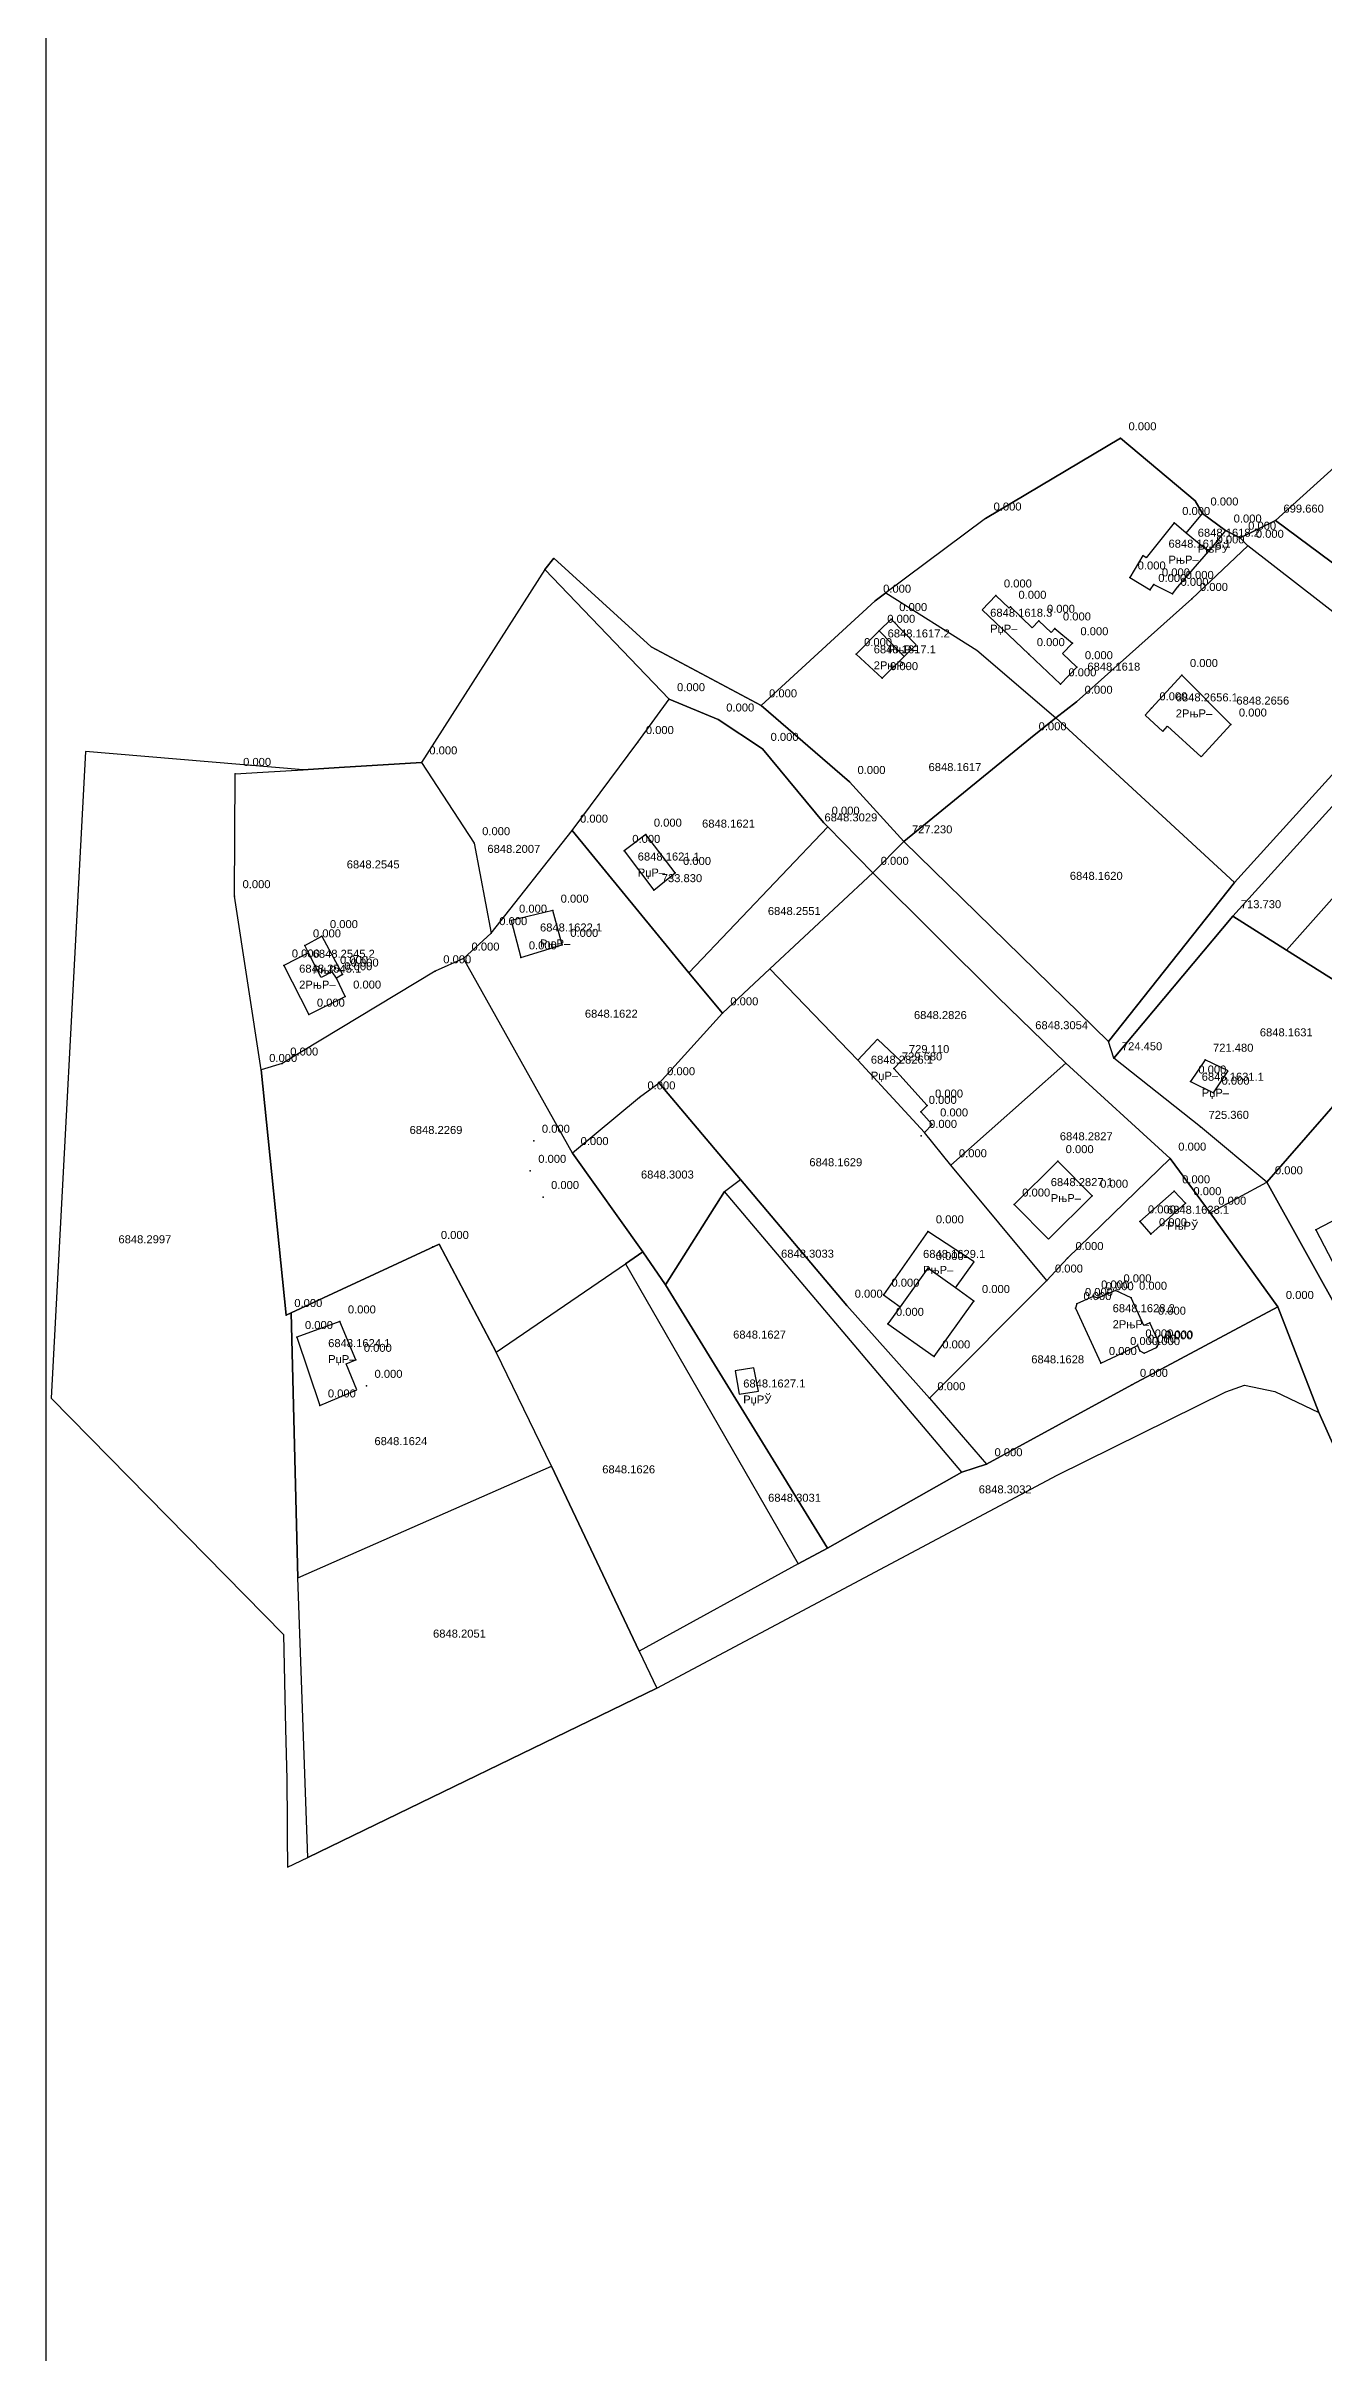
# Model space of a CAD drawing. Header units: metres. Extents: x 8504925 to 8509157, y 4588840 to 4591954.
# Drawn here: x 8505645 to 8505804.6, y 4590909 to 4591197.3 of the extents above; entities that cross this region are included whole.
import ezdxf

# ---------------------------------------------------------------- set-up
doc = ezdxf.new("R2010")
doc.units = ezdxf.units.M
for name, color, linetype in [('cad13', 30, 'Continuous'), ('cad140', 7, 'Continuous'), ('cad144', 7, 'Continuous'), ('cad146', 7, 'Continuous'), ('cad176', 7, 'Continuous'), ('cad22', 7, 'Continuous'), ('cad_cont_1', 30, 'Continuous'), ('cad_cont_2', 7, 'Continuous'), ('cad_cont_3', 7, 'Continuous'), ('points', 1, 'Continuous'), ('texts', 7, 'Continuous')]:
    doc.layers.add(name, color=color, linetype=linetype)
doc.styles.get("Standard").update_dxf_attribs({"font": 'arial.ttf'})

msp = doc.modelspace()

# ---------------------------------------------------------------- linework, layer by layer
msp.add_lwpolyline([(8505645, 4589261), (8505645, 4591954.264)])
at = {"layer": 'cad13'}
for points in [[(8505787.46, 4591136.41), (8505785.95, 4591137.66), (8505782.46, 4591133.32), (8505782.04, 4591133.58), (8505780.39, 4591130.85), (8505782.96, 4591129.29), (8505783.42, 4591129.99), (8505785.74, 4591128.8), (8505786.39, 4591129.67), (8505790.24, 4591134.11)], [(8505787.46, 4591136.41), (8505789.48, 4591138.85)], [(8505790.24, 4591134.11), (8505787.46, 4591136.41)], [(8505792.38, 4591136.72), (8505790.24, 4591134.11)], [(8505767.78, 4591121.27), (8505761.96, 4591126.81), (8505763.67, 4591128.6), (8505765.32, 4591127.02), (8505765.49, 4591127.19), (8505768.22, 4591124.57), (8505769.05, 4591125.44), (8505770.56, 4591123.99), (8505771.05, 4591124.48), (8505773.23, 4591122.63), (8505772, 4591121.36), (8505773.79, 4591119.64), (8505771.73, 4591117.5), (8505767.78, 4591121.27)], [(8505752.22, 4591120.98), (8505749.45, 4591118.27), (8505746.2, 4591121.27), (8505749.1, 4591124.19)], [(8505752.22, 4591120.98), (8505753.72, 4591122.44), (8505750.59, 4591125.65), (8505749.1, 4591124.19)], [(8505749.1, 4591124.19), (8505752.22, 4591120.98)], [(8505793.03, 4591112.47), (8505786.92, 4591118.66), (8505783.1, 4591114.5), (8505782.31, 4591113.65), (8505784.51, 4591111.62), (8505785.12, 4591112.28), (8505789.31, 4591108.43), (8505793.03, 4591112.47)], [(8505720.92, 4591091.77), (8505723.58, 4591093.92), (8505719.93, 4591098.71), (8505717.24, 4591096.68), (8505720.92, 4591091.77)], [(8505704.31, 4591083.37), (8505709.49, 4591084.93), (8505708.29, 4591089.21), (8505703.09, 4591087.96), (8505704.31, 4591083.37)], [(8505677.8, 4591083.95), (8505677.34, 4591084.87), (8505679.46, 4591086.03), (8505682.05, 4591081.22), (8505681.26, 4591080.76)], [(8505677.8, 4591083.95), (8505674.69, 4591082.36), (8505677.83, 4591076.21), (8505682.36, 4591078.47), (8505681.26, 4591080.76)], [(8505681.26, 4591080.76), (8505680.72, 4591081.55), (8505679.38, 4591080.87), (8505677.8, 4591083.95)], [(8505746.41, 4591070.54), (8505748.88, 4591073.14), (8505751.8, 4591070.41), (8505750.92, 4591069.49), (8505755.07, 4591064.85), (8505754.28, 4591064.06), (8505755.7, 4591062.49), (8505754.74, 4591061.5)], [(8505790.87, 4591066.46), (8505792.69, 4591069.17), (8505789.8, 4591070.58), (8505787.97, 4591067.86), (8505790.87, 4591066.46)], [(8505765.96, 4591052.48), (8505771.39, 4591057.9), (8505775.7, 4591053.58), (8505770.26, 4591048.16), (8505765.96, 4591052.48)], [(8505783.05, 4591048.77), (8505787.35, 4591052.65), (8505785.94, 4591054.13), (8505781.67, 4591050.37), (8505783.05, 4591048.77)], [(8505808.18, 4591051.69), (8505803.65, 4591049.3), (8505807.24, 4591042.45), (8505811.91, 4591044.85)], [(8505758.64, 4591042.05), (8505760.97, 4591045.3), (8505755.17, 4591049.13), (8505749.62, 4591041.21), (8505751.71, 4591039.71), (8505750.18, 4591037.57), (8505755.97, 4591033.5), (8505760.93, 4591040.42), (8505758.64, 4591042.05)], [(8505781.35, 4591034.87), (8505781.67, 4591034.21), (8505782.18, 4591033.91), (8505783.75, 4591034.63), (8505784.08, 4591035.16), (8505782.92, 4591037.71), (8505782.16, 4591037.36), (8505780.56, 4591040.83), (8505778.61, 4591041.75), (8505776.39, 4591040.77), (8505775.82, 4591040.99), (8505773.8, 4591040.05), (8505773.61, 4591039.54), (8505776.79, 4591032.67), (8505779.44, 4591033.92), (8505781.35, 4591034.87)], [(8505679.2, 4591027.37), (8505683.81, 4591029.33), (8505682.47, 4591032.58), (8505683.69, 4591033.07), (8505681.7, 4591037.87), (8505676.34, 4591035.92), (8505679.2, 4591027.37)], [(8505731.61, 4591028.77), (8505734.02, 4591029.17), (8505733.42, 4591032.09), (8505731.1, 4591031.69), (8505731.61, 4591028.77)]]:
    msp.add_lwpolyline(points, dxfattribs=at)
at = {"layer": 'cad140'}
for points in [[(8505779.24, 4591148.25), (8505788.59, 4591140.44), (8505789.48, 4591138.85)], [(8505792.38, 4591136.72), (8505794.19, 4591135.82)], [(8505794.19, 4591135.82), (8505795.15, 4591134.81)], [(8505668.61, 4591106.3), (8505672.076, 4591106.514)], [(8505672.076, 4591106.514), (8505677.111, 4591106.826)], [(8505677.111, 4591106.826), (8505681.626, 4591107.106)], [(8505681.626, 4591107.106), (8505691.88, 4591107.74)], [(8505691.88, 4591107.74), (8505698.48, 4591097.64), (8505700.62, 4591086.4)], [(8505807.23, 4591037.82), (8505797.53, 4591055.26)]]:
    msp.add_lwpolyline(points, dxfattribs=at)
at = {"layer": 'cad144'}
for points in [[(8505798.6, 4591137.96), (8505815.05, 4591152.85)], [(8505762.38, 4591138.22), (8505779.24, 4591148.25)], [(8505762.38, 4591138.22), (8505749.9, 4591128.94)], [(8505822.42, 4591120.31), (8505809.75, 4591129.67), (8505798.6, 4591137.96)], [(8505795.15, 4591134.81), (8505788.17, 4591128.17)], [(8505749.9, 4591128.94), (8505748.58, 4591127.95)], [(8505734.33, 4591114.87), (8505748.58, 4591127.95)], [(8505788.17, 4591128.17), (8505773.76, 4591115.32), (8505771.17, 4591113.3)], [(8505710.71, 4591099.21), (8505718.93, 4591110.28), (8505722.83, 4591115.64)], [(8505722.83, 4591115.64), (8505728.98, 4591113.1)], [(8505752.18, 4591097.87), (8505745.38, 4591105.29), (8505734.33, 4591114.87)], [(8505793.27, 4591088.52), (8505818.83, 4591116.78)], [(8505728.98, 4591113.1), (8505734.52, 4591109.43)], [(8505771.17, 4591113.3), (8505768.01, 4591110.75), (8505752.18, 4591097.87)], [(8505734.52, 4591109.43), (8505742.15, 4591100.21), (8505742.663, 4591099.666)], [(8505668.54, 4591091.02), (8505668.61, 4591106.3)], [(8505700.62, 4591086.4), (8505710.71, 4591099.21)], [(8505725.315, 4591081.451), (8505710.71, 4591099.21)], [(8505742.663, 4591099.666), (8505748.28, 4591093.94)], [(8505735.426, 4591081.93), (8505748.28, 4591093.94)], [(8505671.87, 4591069.3), (8505668.54, 4591091.02)], [(8505778.41, 4591070.76), (8505793.27, 4591088.52)], [(8505799.974, 4591084.274), (8505793.27, 4591088.52)], [(8505700.62, 4591086.4), (8505697.15, 4591083.22)], [(8505697.15, 4591083.22), (8505693.62, 4591081.63)], [(8505710.78, 4591058.91), (8505697.15, 4591083.22)], [(8505814.71, 4591074.96), (8505799.974, 4591084.274)], [(8505693.62, 4591081.63), (8505674.5, 4591070.1)], [(8505729.49, 4591076.38), (8505725.315, 4591081.451)], [(8505729.49, 4591076.38), (8505735.426, 4591081.93)], [(8505729.49, 4591076.38), (8505721.59, 4591067.64)], [(8505797.53, 4591055.26), (8505814.71, 4591074.96)], [(8505674.5, 4591070.1), (8505671.87, 4591069.3)], [(8505675.61, 4591038.94), (8505675.01, 4591038.67), (8505671.87, 4591069.3)], [(8505758.05, 4591057.39), (8505772.39, 4591070.15)], [(8505772.39, 4591070.15), (8505785.46, 4591058.22)], [(8505797.53, 4591055.26), (8505789.24, 4591062.19), (8505778.41, 4591070.76)], [(8505721.59, 4591067.64), (8505719.13, 4591065.87), (8505710.78, 4591058.91)], [(8505721.59, 4591067.64), (8505731.739, 4591055.598)], [(8505770.05, 4591042.98), (8505758.05, 4591057.39)], [(8505785.46, 4591058.22), (8505772.62, 4591045.79), (8505770.05, 4591042.98)], [(8505785.46, 4591058.22), (8505790.46, 4591051.46)], [(8505745.03, 4591039.84), (8505731.739, 4591055.598)], [(8505790.46, 4591051.46), (8505798.9, 4591039.68)], [(8505694.092, 4591047.534), (8505675.61, 4591038.94)], [(8505755.36, 4591028.27), (8505770.05, 4591042.98)], [(8505755.36, 4591028.27), (8505745.03, 4591039.84)], [(8505798.9, 4591039.68), (8505780.67, 4591029.94), (8505762.5, 4591020.02)], [(8505755.36, 4591028.27), (8505762.5, 4591020.02)]]:
    msp.add_lwpolyline(points, dxfattribs=at)
at = {"layer": 'cad146'}
for points in [[(8505793.5, 4591092.71), (8505816.56, 4591118.18), (8505795.15, 4591134.81)], [(8505722.83, 4591115.64), (8505707.3, 4591131.86)], [(8505749.9, 4591128.94), (8505761.28, 4591121.78), (8505771.17, 4591113.3)], [(8505793.5, 4591092.71), (8505771.17, 4591113.3)], [(8505824.674, 4591112.069), (8505799.974, 4591084.274)], [(8505742.663, 4591099.666), (8505725.315, 4591081.451)], [(8505752.18, 4591097.87), (8505748.28, 4591093.94)], [(8505777.76, 4591072.84), (8505752.18, 4591097.87)], [(8505748.28, 4591093.94), (8505763.91, 4591078.38), (8505772.39, 4591070.15)], [(8505777.76, 4591072.84), (8505793.5, 4591092.71)], [(8505746.41, 4591070.54), (8505735.426, 4591081.93)], [(8505778.41, 4591070.76), (8505777.76, 4591072.84)], [(8505754.74, 4591061.5), (8505746.41, 4591070.54)], [(8505758.05, 4591057.39), (8505754.74, 4591061.5)], [(8505719.56, 4591046.58), (8505710.78, 4591058.91)], [(8505722.38, 4591042.45), (8505729.75, 4591054.1)], [(8505729.75, 4591054.1), (8505731.739, 4591055.598)], [(8505759.42, 4591019.01), (8505729.75, 4591054.1)], [(8505790.46, 4591051.46), (8505797.53, 4591055.26)], [(8505694.092, 4591047.534), (8505701.25, 4591034.03)], [(8505717.39, 4591045.06), (8505719.56, 4591046.58)], [(8505719.56, 4591046.58), (8505722.38, 4591042.45)], [(8505701.25, 4591034.03), (8505717.39, 4591045.06)], [(8505717.39, 4591045.06), (8505738.96, 4591007.58)], [(8505722.38, 4591042.45), (8505742.64, 4591009.54)], [(8505798.9, 4591039.68), (8505804.03, 4591026.49)], [(8505676.45, 4591005.81), (8505675.61, 4591038.94)], [(8505708.13, 4591019.76), (8505701.25, 4591034.03)], [(8505676.45, 4591005.81), (8505708.13, 4591019.76)], [(8505708.13, 4591019.76), (8505719.09, 4590996.65)], [(8505759.42, 4591019.01), (8505762.5, 4591020.02)], [(8505742.64, 4591009.54), (8505759.42, 4591019.01)], [(8505742.64, 4591009.54), (8505738.96, 4591007.58)], [(8505677.7, 4590970.89), (8505676.45, 4591005.81)], [(8505738.96, 4591007.58), (8505719.09, 4590996.65)], [(8505719.09, 4590996.65), (8505721.3, 4590992.05)]]:
    msp.add_lwpolyline(points, dxfattribs=at)
at = {"layer": 'cad176'}
for points in [[(8505792.38, 4591136.72), (8505789.48, 4591138.85)], [(8505798.6, 4591137.96), (8505794.19, 4591135.82)], [(8505707.3, 4591131.86), (8505691.88, 4591107.74)], [(8505734.33, 4591114.87), (8505720.6, 4591122.19), (8505708.44, 4591133.28), (8505707.3, 4591131.86)], [(8505677.111, 4591106.826), (8505649.9, 4591109.111), (8505645.643, 4591028.268), (8505674.658, 4590998.752), (8505674.892, 4590986.931), (8505675.064, 4590980.65), (8505675.119, 4590975.291), (8505675.135, 4590973.525), (8505675.163, 4590969.659), (8505677.7, 4590970.89)], [(8505721.3, 4590992.05), (8505771.34, 4591018.66), (8505792.42, 4591029.05), (8505794.74, 4591029.9), (8505798.53, 4591029.13), (8505804.03, 4591026.49)], [(8505804.03, 4591026.49), (8505817.1, 4590997.19), (8505821.29, 4590982.35), (8505830.3, 4590959.36), (8505833.09, 4590942.63), (8505835.56, 4590929.31), (8505830.74, 4590928.71), (8505831.13, 4590920.88), (8505814.98, 4590900.11), (8505804.75, 4590886.41), (8505794.15, 4590863.86), (8505789.97, 4590855.31), (8505752.54, 4590842.8)], [(8505677.7, 4590970.89), (8505721.3, 4590992.05)]]:
    msp.add_lwpolyline(points, dxfattribs=at)
at = {"layer": 'cad22'}
msp.add_lwpolyline([(8505758.64, 4591042.05), (8505755.16, 4591044.54), (8505751.71, 4591039.71)], dxfattribs=at)
at = {"layer": 'cad_cont_1'}
for points in [[(8505790.24, 4591134.11), (8505787.46, 4591136.41), (8505787.46, 4591136.41), (8505785.95, 4591137.66), (8505782.46, 4591133.32), (8505782.04, 4591133.58), (8505780.39, 4591130.85), (8505782.96, 4591129.29), (8505783.42, 4591129.99), (8505785.74, 4591128.8), (8505786.39, 4591129.67), (8505790.24, 4591134.11)], [(8505790.24, 4591134.11), (8505787.46, 4591136.41), (8505787.46, 4591136.41), (8505789.48, 4591138.85), (8505789.48, 4591138.85), (8505792.38, 4591136.72), (8505792.38, 4591136.72), (8505790.24, 4591134.11)], [(8505767.78, 4591121.27), (8505761.96, 4591126.81), (8505763.67, 4591128.6), (8505765.32, 4591127.02), (8505765.49, 4591127.19), (8505768.22, 4591124.57), (8505769.05, 4591125.44), (8505770.56, 4591123.99), (8505771.05, 4591124.48), (8505773.23, 4591122.63), (8505772, 4591121.36), (8505773.79, 4591119.64), (8505771.73, 4591117.5), (8505767.78, 4591121.27)], [(8505749.1, 4591124.19), (8505752.22, 4591120.98), (8505752.22, 4591120.98), (8505749.45, 4591118.27), (8505746.2, 4591121.27), (8505749.1, 4591124.19)], [(8505749.1, 4591124.19), (8505752.22, 4591120.98), (8505752.22, 4591120.98), (8505753.72, 4591122.44), (8505750.59, 4591125.65), (8505749.1, 4591124.19)], [(8505793.03, 4591112.47), (8505786.92, 4591118.66), (8505783.1, 4591114.5), (8505782.31, 4591113.65), (8505784.51, 4591111.62), (8505785.12, 4591112.28), (8505789.31, 4591108.43), (8505793.03, 4591112.47)], [(8505720.92, 4591091.77), (8505723.58, 4591093.92), (8505719.93, 4591098.71), (8505717.24, 4591096.68), (8505720.92, 4591091.77)], [(8505704.31, 4591083.37), (8505709.49, 4591084.93), (8505708.29, 4591089.21), (8505703.09, 4591087.96), (8505704.31, 4591083.37)], [(8505681.26, 4591080.76), (8505680.72, 4591081.55), (8505679.38, 4591080.87), (8505677.8, 4591083.95), (8505677.8, 4591083.95), (8505677.34, 4591084.87), (8505679.46, 4591086.03), (8505682.05, 4591081.22), (8505681.26, 4591080.76)], [(8505681.26, 4591080.76), (8505680.72, 4591081.55), (8505679.38, 4591080.87), (8505677.8, 4591083.95), (8505677.8, 4591083.95), (8505674.69, 4591082.36), (8505677.83, 4591076.21), (8505682.36, 4591078.47), (8505681.26, 4591080.76)], [(8505754.74, 4591061.5), (8505746.41, 4591070.54), (8505746.41, 4591070.54), (8505748.88, 4591073.14), (8505751.8, 4591070.41), (8505750.92, 4591069.49), (8505755.07, 4591064.85), (8505754.28, 4591064.06), (8505755.7, 4591062.49), (8505754.74, 4591061.5)], [(8505790.87, 4591066.46), (8505792.69, 4591069.17), (8505789.8, 4591070.58), (8505787.97, 4591067.86), (8505790.87, 4591066.46)], [(8505765.96, 4591052.48), (8505771.39, 4591057.9), (8505775.7, 4591053.58), (8505770.26, 4591048.16), (8505765.96, 4591052.48)], [(8505783.05, 4591048.77), (8505787.35, 4591052.65), (8505785.94, 4591054.13), (8505781.67, 4591050.37), (8505783.05, 4591048.77)], [(8505811.91, 4591044.85), (8505808.18, 4591051.69), (8505808.18, 4591051.69), (8505803.65, 4591049.3), (8505807.24, 4591042.45), (8505811.91, 4591044.85)], [(8505758.64, 4591042.05), (8505760.97, 4591045.3), (8505755.17, 4591049.13), (8505749.62, 4591041.21), (8505751.71, 4591039.71), (8505750.18, 4591037.57), (8505755.97, 4591033.5), (8505760.93, 4591040.42), (8505758.64, 4591042.05)], [(8505781.35, 4591034.87), (8505781.67, 4591034.21), (8505782.18, 4591033.91), (8505783.75, 4591034.63), (8505784.08, 4591035.16), (8505782.92, 4591037.71), (8505782.16, 4591037.36), (8505780.56, 4591040.83), (8505778.61, 4591041.75), (8505776.39, 4591040.77), (8505775.82, 4591040.99), (8505773.8, 4591040.05), (8505773.61, 4591039.54), (8505776.79, 4591032.67), (8505779.44, 4591033.92), (8505781.35, 4591034.87)], [(8505679.2, 4591027.37), (8505683.81, 4591029.33), (8505682.47, 4591032.58), (8505683.69, 4591033.07), (8505681.7, 4591037.87), (8505676.34, 4591035.92), (8505679.2, 4591027.37)], [(8505731.61, 4591028.77), (8505734.02, 4591029.17), (8505733.42, 4591032.09), (8505731.1, 4591031.69), (8505731.61, 4591028.77)]]:
    msp.add_lwpolyline(points, dxfattribs=at)
at = {"layer": 'cad_cont_2'}
for points in [[(8505822.42, 4591120.31), (8505809.75, 4591129.67), (8505798.6, 4591137.96), (8505798.6, 4591137.96), (8505815.05, 4591152.85), (8505815.05, 4591152.85), (8505839.69, 4591133.16), (8505839.69, 4591133.16), (8505836.56, 4591130.91), (8505822.42, 4591120.31)], [(8505762.38, 4591138.22), (8505749.9, 4591128.94), (8505749.9, 4591128.94), (8505761.28, 4591121.78), (8505771.17, 4591113.3), (8505771.17, 4591113.3), (8505773.76, 4591115.32), (8505788.17, 4591128.17), (8505788.17, 4591128.17), (8505795.15, 4591134.81), (8505795.15, 4591134.81), (8505794.19, 4591135.82), (8505794.19, 4591135.82), (8505792.38, 4591136.72), (8505792.38, 4591136.72), (8505789.48, 4591138.85), (8505789.48, 4591138.85), (8505788.59, 4591140.44), (8505779.24, 4591148.25), (8505779.24, 4591148.25), (8505762.38, 4591138.22)], [(8505777.76, 4591072.84), (8505793.5, 4591092.71), (8505793.5, 4591092.71), (8505816.56, 4591118.18), (8505795.15, 4591134.81), (8505795.15, 4591134.81), (8505794.19, 4591135.82), (8505794.19, 4591135.82), (8505798.6, 4591137.96), (8505798.6, 4591137.96), (8505809.75, 4591129.67)], [(8505788.17, 4591128.17), (8505773.76, 4591115.32), (8505771.17, 4591113.3), (8505771.17, 4591113.3), (8505793.5, 4591092.71), (8505793.5, 4591092.71), (8505816.56, 4591118.18), (8505795.15, 4591134.81), (8505795.15, 4591134.81), (8505788.17, 4591128.17)], [(8505691.88, 4591107.74), (8505698.48, 4591097.64), (8505700.62, 4591086.4), (8505700.62, 4591086.4), (8505710.71, 4591099.21), (8505710.71, 4591099.21), (8505718.93, 4591110.28), (8505722.83, 4591115.64), (8505722.83, 4591115.64), (8505707.3, 4591131.86), (8505707.3, 4591131.86), (8505691.88, 4591107.74)], [(8505722.83, 4591115.64), (8505707.3, 4591131.86), (8505707.3, 4591131.86), (8505708.44, 4591133.28), (8505720.6, 4591122.19), (8505734.33, 4591114.87), (8505734.33, 4591114.87), (8505745.38, 4591105.29), (8505752.18, 4591097.87), (8505752.18, 4591097.87), (8505748.28, 4591093.94), (8505748.28, 4591093.94), (8505742.663, 4591099.666), (8505742.663, 4591099.666), (8505742.15, 4591100.21), (8505734.52, 4591109.43), (8505734.52, 4591109.43), (8505728.98, 4591113.1), (8505728.98, 4591113.1), (8505722.83, 4591115.64)], [(8505734.33, 4591114.87), (8505748.58, 4591127.95), (8505748.58, 4591127.95), (8505749.9, 4591128.94), (8505749.9, 4591128.94), (8505761.28, 4591121.78), (8505771.17, 4591113.3), (8505771.17, 4591113.3), (8505768.01, 4591110.75), (8505752.18, 4591097.87), (8505752.18, 4591097.87), (8505745.38, 4591105.29), (8505734.33, 4591114.87)], [(8505725.315, 4591081.451), (8505710.71, 4591099.21), (8505710.71, 4591099.21), (8505718.93, 4591110.28), (8505722.83, 4591115.64), (8505722.83, 4591115.64), (8505728.98, 4591113.1), (8505728.98, 4591113.1), (8505734.52, 4591109.43), (8505734.52, 4591109.43), (8505742.15, 4591100.21), (8505742.663, 4591099.666), (8505742.663, 4591099.666), (8505725.315, 4591081.451)], [(8505818.83, 4591116.78), (8505793.27, 4591088.52), (8505793.27, 4591088.52), (8505778.41, 4591070.76), (8505778.41, 4591070.76), (8505777.76, 4591072.84)], [(8505793.27, 4591088.52), (8505818.83, 4591116.78), (8505818.83, 4591116.78), (8505824.674, 4591112.069), (8505824.674, 4591112.069), (8505799.974, 4591084.274), (8505799.974, 4591084.274), (8505793.27, 4591088.52)], [(8505777.76, 4591072.84), (8505752.18, 4591097.87), (8505752.18, 4591097.87), (8505768.01, 4591110.75), (8505771.17, 4591113.3), (8505771.17, 4591113.3), (8505793.5, 4591092.71), (8505793.5, 4591092.71), (8505777.76, 4591072.84)], [(8505824.674, 4591112.069), (8505799.974, 4591084.274), (8505799.974, 4591084.274), (8505814.71, 4591074.96), (8505814.71, 4591074.96), (8505836.3, 4591096.39), (8505836.3, 4591096.39), (8505832.07, 4591103.71), (8505826.92, 4591110.27), (8505826.92, 4591110.27), (8505824.674, 4591112.069)], [(8505677.111, 4591106.826), (8505649.9, 4591109.111), (8505645.643, 4591028.268), (8505674.658, 4590998.752), (8505674.892, 4590986.931), (8505675.064, 4590980.65), (8505675.119, 4590975.291), (8505675.135, 4590973.525), (8505675.163, 4590969.659), (8505677.7, 4590970.89), (8505677.7, 4590970.89), (8505676.45, 4591005.81), (8505676.45, 4591005.81), (8505675.61, 4591038.94), (8505675.61, 4591038.94), (8505675.01, 4591038.67), (8505671.87, 4591069.3), (8505671.87, 4591069.3), (8505668.54, 4591091.02), (8505668.54, 4591091.02), (8505668.61, 4591106.3), (8505668.61, 4591106.3), (8505672.076, 4591106.514), (8505672.076, 4591106.514), (8505677.111, 4591106.826)], [(8505668.54, 4591091.02), (8505668.61, 4591106.3), (8505668.61, 4591106.3), (8505672.076, 4591106.514), (8505672.076, 4591106.514), (8505677.111, 4591106.826), (8505677.111, 4591106.826), (8505681.626, 4591107.106), (8505681.626, 4591107.106), (8505691.88, 4591107.74), (8505691.88, 4591107.74), (8505698.48, 4591097.64), (8505700.62, 4591086.4), (8505700.62, 4591086.4), (8505697.15, 4591083.22), (8505697.15, 4591083.22), (8505693.62, 4591081.63), (8505693.62, 4591081.63), (8505674.5, 4591070.1), (8505674.5, 4591070.1), (8505671.87, 4591069.3), (8505671.87, 4591069.3), (8505668.54, 4591091.02)], [(8505710.78, 4591058.91), (8505697.15, 4591083.22), (8505697.15, 4591083.22), (8505700.62, 4591086.4), (8505700.62, 4591086.4), (8505710.71, 4591099.21), (8505710.71, 4591099.21), (8505725.315, 4591081.451), (8505725.315, 4591081.451), (8505729.49, 4591076.38), (8505729.49, 4591076.38), (8505721.59, 4591067.64), (8505721.59, 4591067.64), (8505719.13, 4591065.87), (8505710.78, 4591058.91)], [(8505742.663, 4591099.666), (8505725.315, 4591081.451), (8505725.315, 4591081.451), (8505729.49, 4591076.38), (8505729.49, 4591076.38), (8505735.426, 4591081.93), (8505735.426, 4591081.93), (8505748.28, 4591093.94), (8505748.28, 4591093.94), (8505742.663, 4591099.666)], [(8505748.28, 4591093.94), (8505763.91, 4591078.38), (8505772.39, 4591070.15), (8505772.39, 4591070.15), (8505785.46, 4591058.22), (8505785.46, 4591058.22), (8505790.46, 4591051.46), (8505790.46, 4591051.46), (8505797.53, 4591055.26), (8505797.53, 4591055.26), (8505789.24, 4591062.19), (8505778.41, 4591070.76), (8505778.41, 4591070.76), (8505777.76, 4591072.84), (8505777.76, 4591072.84), (8505752.18, 4591097.87), (8505752.18, 4591097.87), (8505748.28, 4591093.94)], [(8505746.41, 4591070.54), (8505735.426, 4591081.93), (8505735.426, 4591081.93), (8505748.28, 4591093.94), (8505748.28, 4591093.94), (8505763.91, 4591078.38), (8505772.39, 4591070.15), (8505772.39, 4591070.15), (8505758.05, 4591057.39), (8505758.05, 4591057.39), (8505754.74, 4591061.5), (8505754.74, 4591061.5), (8505746.41, 4591070.54)], [(8505778.41, 4591070.76), (8505793.27, 4591088.52), (8505793.27, 4591088.52), (8505799.974, 4591084.274), (8505799.974, 4591084.274), (8505814.71, 4591074.96), (8505814.71, 4591074.96), (8505797.53, 4591055.26), (8505797.53, 4591055.26), (8505789.24, 4591062.19), (8505778.41, 4591070.76)], [(8505674.5, 4591070.1), (8505671.87, 4591069.3), (8505671.87, 4591069.3), (8505675.01, 4591038.67), (8505675.61, 4591038.94), (8505675.61, 4591038.94), (8505694.092, 4591047.534), (8505694.092, 4591047.534), (8505701.25, 4591034.03), (8505701.25, 4591034.03), (8505717.39, 4591045.06), (8505717.39, 4591045.06), (8505719.56, 4591046.58), (8505719.56, 4591046.58), (8505710.78, 4591058.91), (8505710.78, 4591058.91), (8505697.15, 4591083.22), (8505697.15, 4591083.22), (8505693.62, 4591081.63), (8505693.62, 4591081.63), (8505674.5, 4591070.1)], [(8505721.59, 4591067.64), (8505731.739, 4591055.598), (8505731.739, 4591055.598), (8505745.03, 4591039.84), (8505745.03, 4591039.84), (8505755.36, 4591028.27), (8505755.36, 4591028.27), (8505770.05, 4591042.98), (8505770.05, 4591042.98), (8505758.05, 4591057.39), (8505758.05, 4591057.39), (8505754.74, 4591061.5), (8505754.74, 4591061.5), (8505746.41, 4591070.54), (8505746.41, 4591070.54), (8505735.426, 4591081.93), (8505735.426, 4591081.93), (8505729.49, 4591076.38), (8505729.49, 4591076.38), (8505721.59, 4591067.64)], [(8505797.53, 4591055.26), (8505814.71, 4591074.96), (8505814.71, 4591074.96), (8505832.479, 4591056.104), (8505832.479, 4591056.104), (8505824.62, 4591048.44), (8505807.23, 4591037.82), (8505807.23, 4591037.82), (8505797.53, 4591055.26)], [(8505758.05, 4591057.39), (8505772.39, 4591070.15), (8505772.39, 4591070.15), (8505785.46, 4591058.22), (8505785.46, 4591058.22), (8505772.62, 4591045.79), (8505770.05, 4591042.98), (8505770.05, 4591042.98), (8505758.05, 4591057.39)], [(8505721.59, 4591067.64), (8505719.13, 4591065.87), (8505710.78, 4591058.91), (8505710.78, 4591058.91), (8505719.56, 4591046.58), (8505719.56, 4591046.58), (8505722.38, 4591042.45), (8505722.38, 4591042.45), (8505729.75, 4591054.1), (8505729.75, 4591054.1), (8505731.739, 4591055.598), (8505731.739, 4591055.598), (8505721.59, 4591067.64)], [(8505755.36, 4591028.27), (8505762.5, 4591020.02), (8505762.5, 4591020.02), (8505780.67, 4591029.94), (8505798.9, 4591039.68), (8505798.9, 4591039.68), (8505790.46, 4591051.46), (8505790.46, 4591051.46), (8505785.46, 4591058.22), (8505785.46, 4591058.22), (8505772.62, 4591045.79), (8505770.05, 4591042.98), (8505770.05, 4591042.98), (8505755.36, 4591028.27)], [(8505722.38, 4591042.45), (8505742.64, 4591009.54), (8505742.64, 4591009.54), (8505759.42, 4591019.01), (8505759.42, 4591019.01), (8505729.75, 4591054.1), (8505729.75, 4591054.1), (8505722.38, 4591042.45)], [(8505759.42, 4591019.01), (8505729.75, 4591054.1), (8505729.75, 4591054.1), (8505731.739, 4591055.598), (8505731.739, 4591055.598), (8505745.03, 4591039.84), (8505745.03, 4591039.84), (8505755.36, 4591028.27), (8505755.36, 4591028.27), (8505762.5, 4591020.02), (8505762.5, 4591020.02), (8505759.42, 4591019.01)], [(8505817.1, 4590997.19), (8505804.03, 4591026.49), (8505804.03, 4591026.49), (8505798.9, 4591039.68), (8505798.9, 4591039.68), (8505790.46, 4591051.46), (8505790.46, 4591051.46), (8505797.53, 4591055.26), (8505797.53, 4591055.26), (8505807.23, 4591037.82)], [(8505694.092, 4591047.534), (8505675.61, 4591038.94), (8505675.61, 4591038.94), (8505676.45, 4591005.81), (8505676.45, 4591005.81), (8505708.13, 4591019.76), (8505708.13, 4591019.76), (8505701.25, 4591034.03), (8505701.25, 4591034.03), (8505694.092, 4591047.534)], [(8505717.39, 4591045.06), (8505738.96, 4591007.58), (8505738.96, 4591007.58), (8505742.64, 4591009.54), (8505742.64, 4591009.54), (8505722.38, 4591042.45), (8505722.38, 4591042.45), (8505719.56, 4591046.58), (8505719.56, 4591046.58), (8505717.39, 4591045.06)], [(8505708.13, 4591019.76), (8505701.25, 4591034.03), (8505701.25, 4591034.03), (8505717.39, 4591045.06), (8505717.39, 4591045.06), (8505738.96, 4591007.58), (8505738.96, 4591007.58), (8505719.09, 4590996.65), (8505719.09, 4590996.65), (8505708.13, 4591019.76)], [(8505738.96, 4591007.58), (8505719.09, 4590996.65), (8505719.09, 4590996.65), (8505721.3, 4590992.05), (8505721.3, 4590992.05), (8505771.34, 4591018.66), (8505792.42, 4591029.05), (8505794.74, 4591029.9), (8505798.53, 4591029.13), (8505804.03, 4591026.49), (8505804.03, 4591026.49), (8505798.9, 4591039.68), (8505798.9, 4591039.68), (8505780.67, 4591029.94), (8505762.5, 4591020.02), (8505762.5, 4591020.02), (8505759.42, 4591019.01), (8505759.42, 4591019.01), (8505742.64, 4591009.54), (8505742.64, 4591009.54), (8505738.96, 4591007.58)], [(8505676.45, 4591005.81), (8505708.13, 4591019.76), (8505708.13, 4591019.76), (8505719.09, 4590996.65), (8505719.09, 4590996.65), (8505721.3, 4590992.05), (8505721.3, 4590992.05), (8505677.7, 4590970.89), (8505677.7, 4590970.89), (8505676.45, 4591005.81)]]:
    msp.add_lwpolyline(points, dxfattribs=at)
at = {"layer": 'cad_cont_3'}
for points in [[(8505815.05, 4591152.85), (8505798.6, 4591137.96), (8505798.6, 4591137.96), (8505794.19, 4591135.82), (8505794.19, 4591135.82), (8505792.38, 4591136.72), (8505792.38, 4591136.72), (8505789.48, 4591138.85), (8505789.48, 4591138.85), (8505788.59, 4591140.44), (8505779.24, 4591148.25), (8505779.24, 4591148.25), (8505762.38, 4591138.22), (8505762.38, 4591138.22), (8505749.9, 4591128.94), (8505749.9, 4591128.94), (8505748.58, 4591127.95), (8505748.58, 4591127.95), (8505734.33, 4591114.87), (8505734.33, 4591114.87), (8505720.6, 4591122.19), (8505708.44, 4591133.28), (8505707.3, 4591131.86), (8505707.3, 4591131.86), (8505691.88, 4591107.74), (8505691.88, 4591107.74), (8505681.626, 4591107.106), (8505681.626, 4591107.106), (8505677.111, 4591106.826)], [(8505677.111, 4591106.826), (8505649.9, 4591109.111), (8505645.643, 4591028.268), (8505674.658, 4590998.752), (8505674.892, 4590986.931), (8505675.064, 4590980.65), (8505675.119, 4590975.291), (8505675.135, 4590973.525), (8505675.163, 4590969.659), (8505677.7, 4590970.89), (8505677.7, 4590970.89), (8505721.3, 4590992.05), (8505721.3, 4590992.05), (8505771.34, 4591018.66), (8505792.42, 4591029.05), (8505794.74, 4591029.9), (8505798.53, 4591029.13), (8505804.03, 4591026.49), (8505804.03, 4591026.49), (8505817.1, 4590997.19)]]:
    msp.add_lwpolyline(points, dxfattribs=at)
at = {"layer": 'points'}
for p in [(8505779.24, 4591148.25), (8505762.38, 4591138.22), (8505785.95, 4591137.66), (8505789.48, 4591138.85), (8505798.6, 4591137.96), (8505792.38, 4591136.72), (8505794.19, 4591135.82), (8505795.15, 4591134.81), (8505790.24, 4591134.11), (8505780.39, 4591130.85), (8505782.96, 4591129.29), (8505783.42, 4591129.99), (8505785.74, 4591128.8), (8505786.39, 4591129.67), (8505748.58, 4591127.95), (8505763.67, 4591128.6), (8505765.49, 4591127.19), (8505788.17, 4591128.17), (8505749.1, 4591124.19), (8505750.59, 4591125.65), (8505769.05, 4591125.44), (8505771.05, 4591124.48), (8505746.2, 4591121.27), (8505767.78, 4591121.27), (8505773.23, 4591122.63), (8505749.45, 4591118.27), (8505771.73, 4591117.5), (8505773.79, 4591119.64), (8505786.92, 4591118.66), (8505722.83, 4591115.64), (8505734.33, 4591114.87), (8505773.76, 4591115.32), (8505783.1, 4591114.5), (8505728.98, 4591113.1), (8505793.03, 4591112.47), (8505718.93, 4591110.28), (8505734.52, 4591109.43), (8505768.01, 4591110.75), (8505668.61, 4591106.3), (8505691.88, 4591107.74), (8505745.38, 4591105.29), (8505742.15, 4591100.21), (8505698.48, 4591097.64), (8505710.71, 4591099.21), (8505719.93, 4591098.71), (8505752.18, 4591097.87), (8505717.24, 4591096.68), (8505720.92, 4591091.77), (8505723.58, 4591093.92), (8505748.28, 4591093.94), (8505668.54, 4591091.02), (8505708.29, 4591089.21), (8505793.27, 4591088.52), (8505679.46, 4591086.03), (8505700.62, 4591086.4), (8505703.09, 4591087.96), (8505677.34, 4591084.87), (8505697.15, 4591083.22), (8505704.31, 4591083.37), (8505709.49, 4591084.93), (8505674.69, 4591082.36), (8505680.72, 4591081.55), (8505681.26, 4591080.76), (8505682.05, 4591081.22), (8505693.62, 4591081.63), (8505682.36, 4591078.47), (8505677.83, 4591076.21), (8505729.49, 4591076.38), (8505671.87, 4591069.3), (8505674.5, 4591070.1), (8505750.92, 4591069.49), (8505751.8, 4591070.41), (8505778.41, 4591070.76), (8505789.8, 4591070.58), (8505719.13, 4591065.87), (8505721.59, 4591067.64), (8505787.97, 4591067.86), (8505790.87, 4591066.46), (8505754.28, 4591064.06), (8505755.07, 4591064.85), (8505755.7, 4591062.49), (8505705.94, 4591060.45), (8505754.32, 4591061.06), (8505789.24, 4591062.19), (8505705.49, 4591056.69), (8505710.78, 4591058.91), (8505758.05, 4591057.39), (8505771.39, 4591057.9), (8505785.46, 4591058.22), (8505785.94, 4591054.13), (8505797.53, 4591055.26), (8505707.09, 4591053.42), (8505765.96, 4591052.48), (8505775.7, 4591053.58), (8505787.35, 4591052.65), (8505790.46, 4591051.46), (8505755.17, 4591049.13), (8505781.67, 4591050.37), (8505783.05, 4591048.77), (8505803.65, 4591049.3), (8505693.32, 4591047.18), (8505772.62, 4591045.79), (8505755.16, 4591044.54), (8505770.05, 4591042.98), (8505745.03, 4591039.84), (8505749.62, 4591041.21), (8505760.93, 4591040.42), (8505773.61, 4591039.54), (8505773.8, 4591040.05), (8505775.82, 4591040.99), (8505776.39, 4591040.77), (8505778.61, 4591041.75), (8505780.56, 4591040.83), (8505798.9, 4591039.68), (8505675.01, 4591038.67), (8505681.7, 4591037.87), (8505750.18, 4591037.57), (8505782.92, 4591037.71), (8505676.34, 4591035.92), (8505779.44, 4591033.92), (8505781.35, 4591034.87), (8505781.67, 4591034.21), (8505782.18, 4591033.91), (8505783.75, 4591034.63), (8505783.82, 4591034.74), (8505683.69, 4591033.07), (8505755.97, 4591033.5), (8505776.79, 4591032.67), (8505685.03, 4591029.82), (8505755.36, 4591028.27), (8505780.67, 4591029.94), (8505679.2, 4591027.37), (8505762.5, 4591020.02)]:
    msp.add_point(p, dxfattribs=at)

# ---------------------------------------------------------------- texts
at = {"layer": 'cad_cont_1'}
for s, p in [('6848.1618.1', (8505785.238, 4591134.576)), ('6848.1618.2', (8505788.895, 4591135.947)), ('6848.1618.3', (8505762.955, 4591125.946)), ('6848.1617.2', (8505750.14, 4591123.357)), ('6848.1617.1', (8505748.403, 4591121.37)), ('6848.2656.1', (8505786.144, 4591115.362)), ('6848.1621.1', (8505718.919, 4591095.473)), ('6848.1622.1', (8505706.706, 4591086.608)), ('6848.2545.2', (8505678.301, 4591083.321)), ('6848.2545.1', (8505676.614, 4591081.463)), ('6848.2826.1', (8505748.045, 4591070.083)), ('6848.1631.1', (8505789.39, 4591067.949)), ('6848.2827.1', (8505770.526, 4591054.783)), ('6848.1628.1', (8505785.045, 4591051.322)), ('6848.1629.1', (8505754.572, 4591045.807)), ('6848.1628.2', (8505778.257, 4591039.02)), ('6848.1624.1', (8505680.239, 4591034.657)), ('6848.1627.1', (8505732.101, 4591029.613))]:
    msp.add_text(s, height=1, dxfattribs=at).set_placement(p)
at = {"layer": 'cad_cont_2'}
for s, p in [('6848.1618', (8505775.104, 4591119.208)), ('6848.2656', (8505793.72, 4591114.965)), ('6848.1617', (8505755.254, 4591106.655)), ('6848.1621', (8505726.96, 4591099.59)), ('6848.3029', (8505742.251, 4591100.366)), ('6848.2007', (8505700.137, 4591096.43)), ('6848.2545', (8505682.56, 4591094.49)), ('6848.1620', (8505772.91, 4591093.06)), ('6848.2551', (8505735.177, 4591088.665)), ('6848.1622', (8505712.313, 4591075.831)), ('6848.2826', (8505753.43, 4591075.66)), ('6848.3054', (8505768.587, 4591074.393)), ('6848.1631', (8505796.65, 4591073.5)), ('6848.2269', (8505690.41, 4591061.3)), ('6848.2827', (8505771.66, 4591060.51)), ('6848.3003', (8505719.32, 4591055.73)), ('6848.1629', (8505740.366, 4591057.267)), ('6848.2997', (8505654.036, 4591047.639)), ('6848.3033', (8505736.829, 4591045.84)), ('6848.1627', (8505730.839, 4591035.728)), ('6848.1628', (8505768.09, 4591032.63)), ('6848.1624', (8505686.022, 4591022.408)), ('6848.1626', (8505714.483, 4591018.884)), ('6848.3031', (8505735.213, 4591015.335)), ('6848.3032', (8505761.53, 4591016.38)), ('6848.2051', (8505693.343, 4590998.354))]:
    msp.add_text(s, height=1, dxfattribs=at).set_placement(p)
at = {"layer": 'points'}
for s, p in [('0.000', (8505780.24, 4591149.25)), ('0.000', (8505763.38, 4591139.22)), ('0.000', (8505790.48, 4591139.85)), ('0.000', (8505786.95, 4591138.66)), ('0.000', (8505793.38, 4591137.72)), ('0.000', (8505795.19, 4591136.82)), ('699.660', (8505799.6, 4591138.96)), ('0.000', (8505791.24, 4591135.11)), ('0.000', (8505796.15, 4591135.81)), ('0.000', (8505781.39, 4591131.85)), ('0.000', (8505784.42, 4591130.99)), ('0.000', (8505787.39, 4591130.67)), ('0.000', (8505749.58, 4591128.95)), ('0.000', (8505764.67, 4591129.6)), ('0.000', (8505766.49, 4591128.19)), ('0.000', (8505783.96, 4591130.29)), ('0.000', (8505786.74, 4591129.8)), ('0.000', (8505789.17, 4591129.17)), ('0.000', (8505750.1, 4591125.19)), ('0.000', (8505751.59, 4591126.65)), ('0.000', (8505770.05, 4591126.44)), ('0.000', (8505772.05, 4591125.48)), ('0.000', (8505747.2, 4591122.27)), ('0.000', (8505768.78, 4591122.27)), ('0.000', (8505774.23, 4591123.63)), ('0.000', (8505750.45, 4591119.27)), ('0.000', (8505774.79, 4591120.64)), ('0.000', (8505787.92, 4591119.66)), ('0.000', (8505723.83, 4591116.64)), ('0.000', (8505772.73, 4591118.5)), ('0.000', (8505774.76, 4591116.32)), ('0.000', (8505729.98, 4591114.1)), ('0.000', (8505735.33, 4591115.87)), ('0.000', (8505784.1, 4591115.5)), ('0.000', (8505794.03, 4591113.47)), ('0.000', (8505719.93, 4591111.28)), ('0.000', (8505735.52, 4591110.43)), ('0.000', (8505769.01, 4591111.75)), ('0.000', (8505692.88, 4591108.74)), ('0.000', (8505669.61, 4591107.3)), ('0.000', (8505746.38, 4591106.29)), ('0.000', (8505711.71, 4591100.21)), ('0.000', (8505720.93, 4591099.71)), ('0.000', (8505743.15, 4591101.21)), ('727.230', (8505753.18, 4591098.87)), ('0.000', (8505699.48, 4591098.64)), ('0.000', (8505718.24, 4591097.68)), ('0.000', (8505724.58, 4591094.92)), ('0.000', (8505749.28, 4591094.94)), ('0.000', (8505669.54, 4591092.02)), ('0.000', (8505709.29, 4591090.21)), ('733.830', (8505721.92, 4591092.77)), ('0.000', (8505701.62, 4591087.4)), ('0.000', (8505704.09, 4591088.96)), ('713.730', (8505794.27, 4591089.52)), ('0.000', (8505678.34, 4591085.87)), ('0.000', (8505680.46, 4591087.03)), ('0.000', (8505710.49, 4591085.93)), ('0.000', (8505675.69, 4591083.36)), ('0.000', (8505681.72, 4591082.55)), ('0.000', (8505682.26, 4591081.76)), ('0.000', (8505683.05, 4591082.22)), ('0.000', (8505694.62, 4591082.63)), ('0.000', (8505698.15, 4591084.22)), ('0.000', (8505705.31, 4591084.37)), ('0.000', (8505683.36, 4591079.47)), ('0.000', (8505678.83, 4591077.21)), ('0.000', (8505730.49, 4591077.38)), ('0.000', (8505672.87, 4591070.3)), ('0.000', (8505675.5, 4591071.1)), ('729.680', (8505751.92, 4591070.49)), ('729.110', (8505752.8, 4591071.41)), ('724.450', (8505779.41, 4591071.76)), ('721.480', (8505790.8, 4591071.58)), ('0.000', (8505722.59, 4591068.64)), ('0.000', (8505788.97, 4591068.86)), ('0.000', (8505791.87, 4591067.46)), ('0.000', (8505720.13, 4591066.87)), ('0.000', (8505755.28, 4591065.06)), ('0.000', (8505756.07, 4591065.85)), ('0.000', (8505706.94, 4591061.45)), ('0.000', (8505755.32, 4591062.06)), ('0.000', (8505756.7, 4591063.49)), ('725.360', (8505790.24, 4591063.19)), ('0.000', (8505711.78, 4591059.91)), ('0.000', (8505772.39, 4591058.9)), ('0.000', (8505786.46, 4591059.22)), ('0.000', (8505706.49, 4591057.69)), ('0.000', (8505759.05, 4591058.39)), ('0.000', (8505798.53, 4591056.26)), ('0.000', (8505708.09, 4591054.42)), ('0.000', (8505766.96, 4591053.48)), ('0.000', (8505776.7, 4591054.58)), ('0.000', (8505786.94, 4591055.13)), ('0.000', (8505788.35, 4591053.65)), ('0.000', (8505756.17, 4591050.13)), ('0.000', (8505782.67, 4591051.37)), ('0.000', (8505791.46, 4591052.46)), ('0.000', (8505694.32, 4591048.18)), ('0.000', (8505784.05, 4591049.77)), ('0.000', (8505756.16, 4591045.54)), ('0.000', (8505773.62, 4591046.79)), ('0.000', (8505750.62, 4591042.21)), ('0.000', (8505761.93, 4591041.42)), ('0.000', (8505771.05, 4591043.98)), ('0.000', (8505776.82, 4591041.99)), ('0.000', (8505777.39, 4591041.77)), ('0.000', (8505779.61, 4591042.75)), ('0.000', (8505781.56, 4591041.83)), ('0.000', (8505676.01, 4591039.67)), ('0.000', (8505682.7, 4591038.87)), ('0.000', (8505746.03, 4591040.84)), ('0.000', (8505751.18, 4591038.57)), ('0.000', (8505774.61, 4591040.54)), ('0.000', (8505774.8, 4591041.05)), ('0.000', (8505783.92, 4591038.71)), ('0.000', (8505799.9, 4591040.68)), ('0.000', (8505677.34, 4591036.92)), ('0.000', (8505782.35, 4591035.87)), ('0.000', (8505784.75, 4591035.63)), ('0.000', (8505784.82, 4591035.74)), ('0.000', (8505684.69, 4591034.07)), ('0.000', (8505756.97, 4591034.5)), ('0.000', (8505777.79, 4591033.67)), ('0.000', (8505780.44, 4591034.92)), ('0.000', (8505782.67, 4591035.21)), ('0.000', (8505783.18, 4591034.91)), ('0.000', (8505686.03, 4591030.82)), ('0.000', (8505781.67, 4591030.94)), ('0.000', (8505680.2, 4591028.37)), ('0.000', (8505756.36, 4591029.27)), ('0.000', (8505763.5, 4591021.02))]:
    msp.add_text(s, height=1, dxfattribs=at).set_placement(p)
at = {"layer": 'texts'}
for s, p in [('РњРЎ', (8505788.895, 4591133.947)), ('РњР–', (8505785.238, 4591132.576)), ('РџР–', (8505762.955, 4591123.946)), ('2РњР–', (8505748.403, 4591119.37)), ('РњР–', (8505750.14, 4591121.357)), ('2РњР–', (8505786.144, 4591113.362)), ('РџР–', (8505718.919, 4591093.473)), ('РњР–', (8505706.706, 4591084.608)), ('2РњР–', (8505676.614, 4591079.463)), ('РњР–', (8505678.301, 4591081.321)), ('РџР–', (8505748.045, 4591068.083)), ('РџР–', (8505789.39, 4591065.949)), ('РњР–', (8505770.526, 4591052.783)), ('РњРЎ', (8505785.045, 4591049.322)), ('РњР–', (8505754.572, 4591043.807)), ('2РњР–', (8505778.257, 4591037.02)), ('РџР–', (8505680.239, 4591032.657)), ('РџРЎ', (8505732.101, 4591027.613))]:
    msp.add_text(s, height=1, dxfattribs=at).set_placement(p)

doc.saveas('drawing.dxf')
